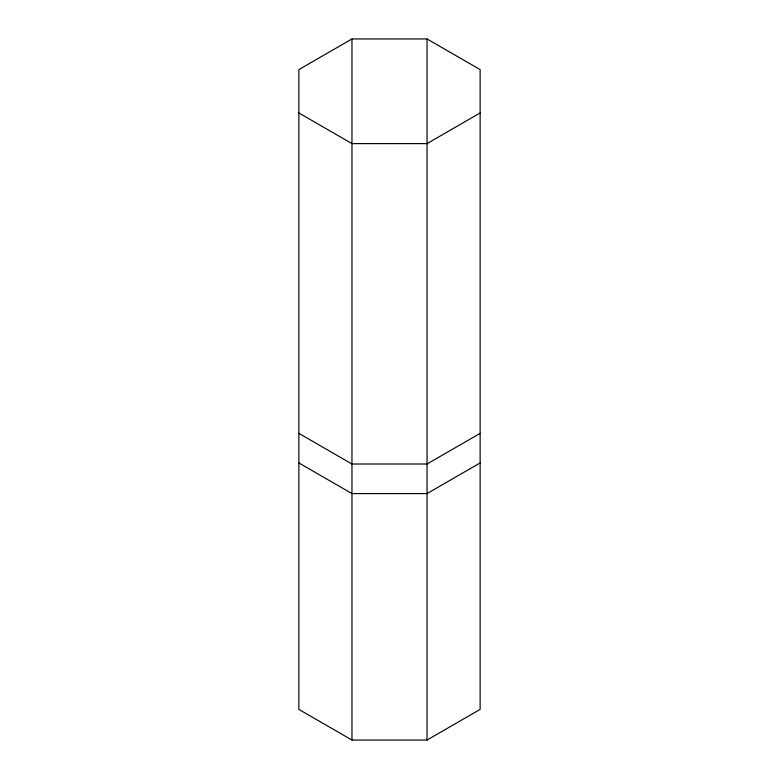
<?xml version="1.0" encoding="UTF-8"?>
<svg xmlns="http://www.w3.org/2000/svg" width="779" height="779" viewBox="0 0 779 779"><rect width="100%" height="100%" fill="white"/><g stroke="black" fill="none" stroke-linecap="round" stroke-linejoin="round"><path stroke-width="1.17" d="M351.962 38.95L298.863 69.604L298.863 709.396L351.962 740.05L427.038 740.05L480.137 709.396L480.137 69.604L427.038 38.95L351.962 38.95L351.962 143.326M298.863 112.955L351.962 143.609L427.038 143.609L480.137 112.955M480.137 433.358L427.038 464.011L351.962 464.011L298.863 433.358M480.137 462.93L427.038 493.584L351.962 493.584L298.863 462.93M427.038 38.95L427.038 143.326M427.038 143.609L427.038 740.05M351.962 143.609L351.962 740.05"/></g></svg>
